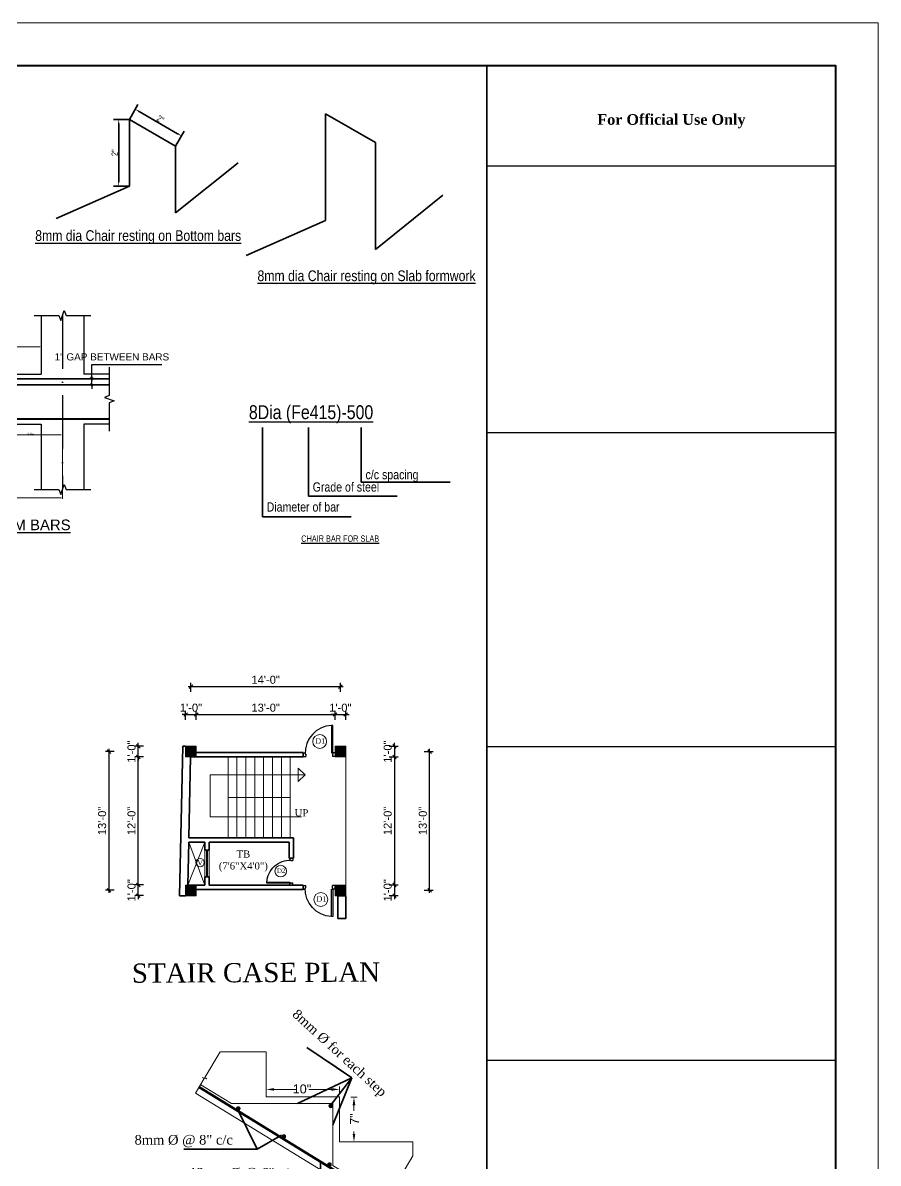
# Model space of a CAD drawing. Header units: inches. Extents: x 334224 to 340955, y 74691 to 79424.
# Drawn here: x 339994 to 340955, y 75653 to 76935 of the extents above; entities that cross this region are included whole.
import ezdxf
from ezdxf.enums import TextEntityAlignment as Align

# ---------------------------------------------------------------- set-up
doc = ezdxf.new("R2010")
doc.units = ezdxf.units.IN
doc.header["$MEASUREMENT"] = 0
doc.linetypes.add('ACAD_ISO10W100', pattern=[18, 12, -3, 0, -3])
doc.layers.get('Defpoints').update_dxf_attribs({"lineweight": 0})
for name, color, linetype, lineweight in [('0.00', 1, 'Continuous', 0), ('0.13', 2, 'Continuous', 13), ('0.18', 3, 'Continuous', 18), ('0.25', 31, 'Continuous', 18), ('0.50', 6, 'Continuous', 50), ('6ELEV', 2, 'Continuous', 25), ('base line', 201, 'Continuous', 40), ('Column', 50, 'Continuous', 0), ('ELVTN 2', 171, 'Continuous', 20), ('HA', 252, 'Continuous', 15), ('hat', 8, 'Continuous', 0), ('hatch 1', 157, 'Continuous', 5), ('staircase', 244, 'Continuous', 18), ('Wall', 20, 'Continuous', 35)]:
    doc.layers.add(name, color=color, linetype=linetype, lineweight=lineweight)
for name, color, linetype in [('ar', 84, 'Continuous'), ('basic', 44, 'Continuous'), ('centre', 230, 'ACAD_ISO10W100'), ('dimension', 241, 'Continuous'), ('hatch', 45, 'Continuous'), ('MS_bar', 7, 'Continuous'), ('text', 113, 'Continuous'), ('TITLE', 7, 'Continuous')]:
    doc.layers.add(name, color=color, linetype=linetype)
doc.styles.add('Arial', font='arial.ttf', dxfattribs={"height": 6.5})
doc.styles.add('BLUE', font='')
doc.styles.add('CENTURY', font='GOTHIC.TTF')
doc.styles.add('dim', font='ARIALN.TTF')
doc.styles.add('RIMAL', font='times.ttf', dxfattribs={"height": 8})
doc.styles.get("Standard").update_dxf_attribs({"font": 'arial.ttf', "height": 9})
doc.styles.get('BLUE').set_extended_font_data('BluePrint')
doc.dimstyles.new('1.5', dxfattribs={"dimscale": 0.1875, "dimtxt": 8, "dimasz": 8, "dimexe": 4, "dimexo": 4, "dimgap": 2, "dimtad": 1, "dimdec": 1, "dimzin": 3, "dimlunit": 4, "dimtxsty": 'CENTURY', "dimcen": 4, "dimclrd": 5, "dimclre": 5, "dimclrt": 7, "dimadec": 0, "dimazin": 0, "dimtfac": 1, "dimtdec": 1, "dimtix": 1, "dimtmove": 0, "dimatfit": 3, "dimfxl": 0, "dimfrac": 1, "dimlwd": 0, "dimlwe": 0, "dimarcsym": 0})
doc.dimstyles.new('FD', dxfattribs={"dimtxt": 7, "dimasz": 5, "dimexe": 6, "dimexo": 0, "dimgap": 1, "dimtad": 1, "dimdec": 4, "dimrnd": 1, "dimzin": 0, "dimdsep": 46, "dimlunit": 4, "dimtxsty": 'dim', "dimcen": 0.0625, "dimclrd": 256, "dimclre": 256, "dimclrt": 256, "dimadec": 0, "dimazin": 0, "dimtfac": 0.010417, "dimtdec": 4, "dimtmove": 1, "dimatfit": 3, "dimfxl": 0, "dimfrac": 2, "dimtolj": 1, "dimtzin": 0, "dimarcsym": 0})
doc.dimstyles.new('NKs1-8', dxfattribs={"dimtxt": 6, "dimasz": 4, "dimexe": 4, "dimexo": 3, "dimgap": 3, "dimtad": 1, "dimdec": 0, "dimzin": 3, "dimlunit": 4, "dimtxsty": 'Standard', "dimblk": 'OBLIQUE', "dimcen": 0, "dimdle": 3, "dimclrd": 256, "dimclre": 256, "dimclrt": 256, "dimadec": 0, "dimazin": 0, "dimtfac": 1, "dimtdec": 0, "dimtix": 1, "dimtmove": 2, "dimatfit": 2, "dimfxl": 0, "dimlwd": -1, "dimlwe": -1, "dimarcsym": 0})
doc.dimstyles.new('small', dxfattribs={"dimtxt": 8, "dimasz": 6, "dimexe": 3, "dimexo": 3, "dimgap": 1.5, "dimtad": 1, "dimdec": 4, "dimrnd": 1, "dimzin": 0, "dimdsep": 46, "dimlunit": 4, "dimtxsty": 'dim', "dimcen": 0.0625, "dimclrd": 256, "dimclre": 256, "dimclrt": 256, "dimadec": 0, "dimazin": 0, "dimtfac": 1, "dimtdec": 4, "dimtmove": 1, "dimatfit": 3, "dimfxl": 0, "dimfrac": 2, "dimtolj": 1, "dimtzin": 0, "dimarcsym": 0})

# ---------------------------------------------------------------- blocks, each defined once
blk = doc.blocks.new('*D235')
at = {"layer": 'Defpoints', "color": 0, "transparency": 16777216}
for p in [(-50780.6, -60899.1), (-50860.1, -60930.1), (-50780.6, -60930.1)]:
    blk.add_point(p, dxfattribs=at)
at = {"layer": 'dimension', "color": 5, "lineweight": 0, "transparency": 16777216}
for p, q in [((-50860.1, -60929.3), (-50860.1, -60898.4)), ((-50858.6, -60899.1), (-50782.1, -60899.1)), ((-50780.6, -60929.3), (-50780.6, -60898.4))]:
    blk.add_line(p, q, dxfattribs=at)
at = {"layer": 'dimension', "color": 5, "transparency": 16777216}
for points in [[(-50858.6, -60898.9), (-50858.6, -60899.4), (-50860.1, -60899.1)], [(-50782.1, -60898.9), (-50782.1, -60899.4), (-50780.6, -60899.1)]]:
    blk.add_solid(points, dxfattribs=at)
at = {"layer": 'dimension', "color": 7, "transparency": 16777216, "insert": (-50820.3, -60896.1), "char_height": 1.875, "attachment_point": 5, "style": 'CENTURY'}
blk.add_mtext('0.25{\\H0.9x;L or Ld\\Pwhichever is greater}', dxfattribs=at)
blk = doc.blocks.new('*D236')
at = {"layer": 'Defpoints', "color": 0, "transparency": 16777216}
for p in [(-50544.8, -60952.6), (-50884.1, -61059.5), (-50544.8, -61069.1)]:
    blk.add_point(p, dxfattribs=at)
at = {"layer": 'dimension', "color": 5, "lineweight": 0, "transparency": 16777216}
for p, q in [((-50544.8, -60953.4), (-50544.8, -61069.9)), ((-50884.1, -61060.3), (-50884.1, -61069.9)), ((-50882.6, -61069.1), (-50546.3, -61069.1))]:
    blk.add_line(p, q, dxfattribs=at)
at = {"layer": 'dimension', "color": 5, "transparency": 16777216}
for points in [[(-50882.6, -61068.9), (-50882.6, -61069.4), (-50884.1, -61069.1)], [(-50546.3, -61068.9), (-50546.3, -61069.4), (-50544.8, -61069.1)]]:
    blk.add_solid(points, dxfattribs=at)
at = {"layer": 'dimension', "color": 7, "transparency": 16777216, "insert": (-50714.5, -61068.1), "char_height": 1.5, "attachment_point": 5, "style": 'CENTURY'}
blk.add_mtext('{\\H0.9x;L}', dxfattribs=at)
blk = doc.blocks.new('*D237')
at = {"layer": 'Defpoints', "color": 0, "transparency": 16777216}
for p in [(-50648.4, -60899.1), (-50648.4, -60930.1), (-50568.8, -60930.1)]:
    blk.add_point(p, dxfattribs=at)
at = {"layer": 'dimension', "color": 5, "lineweight": 0, "transparency": 16777216}
for p, q in [((-50648.4, -60929.3), (-50648.4, -60898.4)), ((-50570.3, -60899.1), (-50646.9, -60899.1)), ((-50568.8, -60929.3), (-50568.8, -60898.4))]:
    blk.add_line(p, q, dxfattribs=at)
at = {"layer": 'dimension', "color": 5, "transparency": 16777216}
for points in [[(-50646.9, -60898.9), (-50646.9, -60899.4), (-50648.4, -60899.1)], [(-50570.3, -60898.9), (-50570.3, -60899.4), (-50568.8, -60899.1)]]:
    blk.add_solid(points, dxfattribs=at)
at = {"layer": 'dimension', "color": 7, "transparency": 16777216, "insert": (-50608.6, -60896.1), "char_height": 1.875, "attachment_point": 5, "style": 'CENTURY'}
blk.add_mtext('0.25{\\H0.9x;L or Ld\\Pwhichever is greater}', dxfattribs=at)
blk = doc.blocks.new('*D238')
at = {"layer": 'Defpoints', "color": 0, "transparency": 16777216}
for p in [(-50812.9, -60974.1), (-50812.9, -60998), (-50884.1, -61021.4)]:
    blk.add_point(p, dxfattribs=at)
at = {"layer": 'dimension', "color": 5, "lineweight": 0, "transparency": 16777216}
for p, q in [((-50812.9, -60974.8), (-50812.9, -60998.7)), ((-50884.1, -61020.6), (-50884.1, -60997.2)), ((-50882.6, -60998), (-50814.4, -60998))]:
    blk.add_line(p, q, dxfattribs=at)
at = {"layer": 'dimension', "color": 5, "transparency": 16777216}
for points in [[(-50882.6, -60997.7), (-50882.6, -60998.2), (-50884.1, -60998)], [(-50814.4, -60997.7), (-50814.4, -60998.2), (-50812.9, -60998)]]:
    blk.add_solid(points, dxfattribs=at)
at = {"layer": 'dimension', "color": 7, "transparency": 16777216, "insert": (-50848.5, -60996.6), "char_height": 1.875, "attachment_point": 5, "style": 'CENTURY'}
blk.add_mtext('0.1{\\H0.9x;L}', dxfattribs=at)
blk = doc.blocks.new('*D239')
at = {"layer": 'Defpoints', "color": 0, "transparency": 16777216}
for p in [(-50616.1, -60974.1), (-50616.1, -60998), (-50544.8, -61021.4)]:
    blk.add_point(p, dxfattribs=at)
at = {"layer": 'dimension', "color": 5, "lineweight": 0, "transparency": 16777216}
for p, q in [((-50616.1, -60974.8), (-50616.1, -60998.7)), ((-50546.3, -60998), (-50614.6, -60998)), ((-50544.8, -61020.6), (-50544.8, -60997.2))]:
    blk.add_line(p, q, dxfattribs=at)
at = {"layer": 'dimension', "color": 5, "transparency": 16777216}
for points in [[(-50614.6, -60997.7), (-50614.6, -60998.2), (-50616.1, -60998)], [(-50546.3, -60997.7), (-50546.3, -60998.2), (-50544.8, -60998)]]:
    blk.add_solid(points, dxfattribs=at)
at = {"layer": 'dimension', "color": 7, "transparency": 16777216, "insert": (-50580.5, -60996.6), "char_height": 1.875, "attachment_point": 5, "style": 'CENTURY'}
blk.add_mtext('0. 15{\\H0.9x;L}', dxfattribs=at)
blk = doc.blocks.new('A$C336932E2')
for p, q in [((82.3, 111.4), (134.3, 81.4)), ((82.3, 111.4), (82.3, 36.4)), ((82.3, 111.4), (83.4, 110.8)), ((82.3, 111.4), (83.4, 110.8)), ((82.3, 111.4), (134.3, 81.4)), ((134.3, 81.4), (134.3, 6.4)), ((134.3, 6.4), (204.5, 62.6)), ((82.3, 36.4), (0, 0))]:
    blk.add_line(p, q)
blk = doc.blocks.new('A$C13E245C1')
for p, q in [((137.2, 245.7), (223.8, 195.7)), ((137.2, 60.7), (137.2, 245.7)), ((223.8, 10.7), (223.8, 195.7)), ((223.8, 10.7), (340.9, 104.4)), ((137.2, 60.7), (0, 0))]:
    blk.add_line(p, q)
blk = doc.blocks.new('A$C7C08445E')
blk.add_line((89, 39.4), (89, 159.4))
at = {"xscale": 0.64864864865028, "yscale": 0.64864864865028, "zscale": 0.64864864865028}
blk.add_blockref('A$C13E245C1', (0, 0), dxfattribs=at)
blk = doc.blocks.new('*D229')
at = {"layer": 'Defpoints', "color": 0, "transparency": 16777216}
for p in [(-49523.9, -44261.1), (-49511.9, -44261.1), (-49511.9, -44336.1)]:
    blk.add_point(p, dxfattribs=at)
at = {"layer": 'dimension', "lineweight": -2, "transparency": 16777216}
for p, q in [((-49511.9, -44261.1), (-49529.9, -44261.1)), ((-49523.9, -44331.1), (-49523.9, -44266.1)), ((-49511.9, -44336.1), (-49529.9, -44336.1))]:
    blk.add_line(p, q, dxfattribs=at)
at = {"layer": 'dimension', "transparency": 16777216}
for points in [[(-49524.7, -44266.1), (-49523.1, -44266.1), (-49523.9, -44261.1)], [(-49524.7, -44331.1), (-49523.1, -44331.1), (-49523.9, -44336.1)]]:
    blk.add_solid(points, dxfattribs=at)
at = {"layer": 'dimension', "transparency": 16777216, "insert": (-49528.4, -44298.6), "char_height": 7, "attachment_point": 5, "rotation": 90, "style": 'dim'}
blk.add_mtext('\\A1;2"', dxfattribs=at)
blk = doc.blocks.new('*D230')
at = {"layer": 'Defpoints', "color": 0, "transparency": 16777216}
for p in [(-49511.9, -44261.1), (-49453.3, -44279.7), (-49459.9, -44291.1)]:
    blk.add_point(p, dxfattribs=at)
at = {"layer": 'dimension', "lineweight": -2, "transparency": 16777216}
for p, q in [((-49511.9, -44261.1), (-49502.3, -44244.5)), ((-49501, -44252.2), (-49457.7, -44277.2)), ((-49459.9, -44291.1), (-49450.3, -44274.5))]:
    blk.add_line(p, q, dxfattribs=at)
at = {"layer": 'dimension', "transparency": 16777216}
for points in [[(-49500.5, -44251.5), (-49501.4, -44253), (-49505.3, -44249.7)], [(-49457.2, -44276.5), (-49458.1, -44278), (-49453.3, -44279.7)]]:
    blk.add_solid(points, dxfattribs=at)
at = {"layer": 'dimension', "transparency": 16777216, "insert": (-49477, -44260.8), "char_height": 7, "attachment_point": 5, "rotation": 330, "style": 'dim'}
blk.add_mtext('\\A1;2"', dxfattribs=at)
blk = doc.blocks.new('1')
at = {"layer": 'hatch'}
h = blk.add_hatch(color=256, dxfattribs=at)
h.dxf.hatch_style = 1
h.paths.add_polyline_path([(333006.5, 59980), (332994.5, 59980), (332994.5, 59968), (333006.5, 59968)])
at = {"layer": 'Column'}
blk.add_lwpolyline([(332994.5, 59968), (333006.5, 59968), (333006.5, 59980), (332994.5, 59980), (332994.5, 59968)], dxfattribs=at)
blk = doc.blocks.new('D3RE')
at = {"color": 1}
for p, q in [((6.5, 36), (2.5, 36)), ((6.5, 0), (2.5, 0))]:
    blk.add_line(p, q, dxfattribs=at)
at = {"color": 3}
for p, q in [((2.5, 36), (2.5, 33)), ((5, 33), (2.5, 33)), ((5, 33.5), (5, 33)), ((6.5, 33.5), (5, 33.5)), ((6.5, 36), (6.5, 33.5)), ((5, 3), (2.5, 3)), ((2.5, 0), (2.5, 3)), ((5, 2.5), (5, 3)), ((6.5, 2.5), (5, 2.5)), ((6.5, 0), (6.5, 2.5))]:
    blk.add_line(p, q, dxfattribs=at)
blk.add_lwpolyline([(6.5, 2.5), (37.5, 2.5), (37.5, 4), (6.5, 4)], close=True, dxfattribs=at)
blk.add_arc((6.5, 2.5), 31, 2.7702, 92.7702, dxfattribs=at)
blk = doc.blocks.new('JJ')
at = {"color": 1}
for p, q in [((241020, 67521.4), (241021.3, 67521.4)), ((241020, 67485.4), (241021.3, 67485.4))]:
    blk.add_line(p, q, dxfattribs=at)
at = {"color": 3}
for p, q in [((241020, 67521.4), (241020, 67519.7)), ((241020, 67519.7), (241020, 67487.1)), ((241020.4, 67519.7), (241020, 67519.7)), ((241020.4, 67486.8), (241020.4, 67519.9)), ((241020.4, 67519.9), (241020.4, 67519.7)), ((241021.3, 67519.9), (241020.4, 67519.9)), ((241021.3, 67521.4), (241021.3, 67519.9)), ((241021.3, 67519.9), (241021.3, 67486.8)), ((241020.4, 67487.1), (241020, 67487.1)), ((241020, 67485.4), (241020, 67487.1)), ((241020.4, 67486.8), (241020.4, 67487.1)), ((241021.3, 67486.8), (241020.4, 67486.8)), ((241021.3, 67485.4), (241021.3, 67486.8))]:
    blk.add_line(p, q, dxfattribs=at)
blk = doc.blocks.new('_OBLIQUE')
at = {"color": 0, "linetype": 'ByBlock'}
blk.add_line((-0.5, -0.5), (0.5, 0.5), dxfattribs=at)
blk = doc.blocks.new('*D516')
at = {"layer": 'Defpoints', "color": 0, "transparency": 16777216}
for p in [(340123.4, 75966.1), (340176.6, 75966.1), (340188.6, 75954.1)]:
    blk.add_point(p, dxfattribs=at)
at = {"layer": 'dimension', "transparency": 16777216}
for p, q in [((340123.4, 75966.1), (340123.4, 75970.1)), ((340129.4, 75966.1), (340119.4, 75966.1)), ((340123.4, 75954.1), (340123.4, 75966.1)), ((340129.4, 75954.1), (340119.4, 75954.1)), ((340123.4, 75954.1), (340123.4, 75950.1))]:
    blk.add_line(p, q, dxfattribs=at)
at = {"layer": 'dimension', "transparency": 16777216, "xscale": 4, "yscale": 4, "zscale": 4}
for p, rotation in [((340123.4, 75966.1), 270), ((340123.4, 75954.1), 90)]:
    blk.add_blockref('_OBLIQUE', p, dxfattribs=dict(at, rotation=rotation))
at = {"layer": 'dimension', "transparency": 16777216, "insert": (340115.8, 75960.1), "char_height": 9, "attachment_point": 5, "rotation": 90}
blk.add_mtext('1\'-0"', dxfattribs=at)
blk = doc.blocks.new('*D517')
at = {"layer": 'Defpoints', "color": 0, "transparency": 16777216}
for p in [(340123.4, 76110.1), (340188.6, 76110.1), (340176.6, 75966.1)]:
    blk.add_point(p, dxfattribs=at)
at = {"layer": 'dimension', "transparency": 16777216}
for p, q in [((340123.4, 75963.1), (340123.4, 76113.1)), ((340129.4, 76110.1), (340119.4, 76110.1)), ((340129.4, 75966.1), (340119.4, 75966.1))]:
    blk.add_line(p, q, dxfattribs=at)
at = {"layer": 'dimension', "transparency": 16777216, "xscale": 4, "yscale": 4, "zscale": 4}
for p, rotation in [((340123.4, 76110.1), 90), ((340123.4, 75966.1), 270)]:
    blk.add_blockref('_OBLIQUE', p, dxfattribs=dict(at, rotation=rotation))
at = {"layer": 'dimension', "transparency": 16777216, "insert": (340115.8, 76038.1), "char_height": 9, "attachment_point": 5, "rotation": 90}
blk.add_mtext('12\'-0"', dxfattribs=at)
blk = doc.blocks.new('*D518')
at = {"layer": 'Defpoints', "color": 0, "transparency": 16777216}
for p in [(340123.4, 76122.1), (340176.6, 76122.1), (340188.6, 76110.1)]:
    blk.add_point(p, dxfattribs=at)
at = {"layer": 'dimension', "transparency": 16777216}
for p, q in [((340123.4, 76122.1), (340123.4, 76126.1)), ((340129.4, 76122.1), (340119.4, 76122.1)), ((340123.4, 76110.1), (340123.4, 76122.1)), ((340129.4, 76110.1), (340119.4, 76110.1)), ((340123.4, 76110.1), (340123.4, 76106.1))]:
    blk.add_line(p, q, dxfattribs=at)
at = {"layer": 'dimension', "transparency": 16777216, "xscale": 4, "yscale": 4, "zscale": 4}
for p, rotation in [((340123.4, 76122.1), 270), ((340123.4, 76110.1), 90)]:
    blk.add_blockref('_OBLIQUE', p, dxfattribs=dict(at, rotation=rotation))
at = {"layer": 'dimension', "transparency": 16777216, "insert": (340115.8, 76116.1), "char_height": 9, "attachment_point": 5, "rotation": 90}
blk.add_mtext('1\'-0"', dxfattribs=at)
blk = doc.blocks.new('*D519')
at = {"layer": 'Defpoints', "color": 0, "transparency": 16777216}
for p in [(340188.6, 76116.1), (340090.4, 75960.1), (340188.6, 75960.1)]:
    blk.add_point(p, dxfattribs=at)
at = {"layer": 'dimension', "transparency": 16777216}
for p, q in [((340096.4, 76116.1), (340086.4, 76116.1)), ((340090.4, 76119.1), (340090.4, 75957.1)), ((340096.4, 75960.1), (340086.4, 75960.1))]:
    blk.add_line(p, q, dxfattribs=at)
at = {"layer": 'dimension', "transparency": 16777216, "xscale": 4, "yscale": 4, "zscale": 4}
for p, rotation in [((340090.4, 76116.1), 90), ((340090.4, 75960.1), 270)]:
    blk.add_blockref('_OBLIQUE', p, dxfattribs=dict(at, rotation=rotation))
at = {"layer": 'dimension', "transparency": 16777216, "insert": (340082.8, 76038.1), "char_height": 9, "attachment_point": 5, "rotation": 90}
blk.add_mtext('13\'-0"', dxfattribs=at)
blk = doc.blocks.new('*D520')
at = {"layer": 'Defpoints', "color": 0, "transparency": 16777216}
for p in [(340344.6, 76122.1), (340356.6, 76110.1), (340411.4, 76110.1)]:
    blk.add_point(p, dxfattribs=at)
at = {"layer": 'dimension', "transparency": 16777216}
for p, q in [((340411.4, 76122.1), (340411.4, 76126.1)), ((340405.4, 76122.1), (340415.4, 76122.1)), ((340411.4, 76122.1), (340411.4, 76110.1)), ((340405.4, 76110.1), (340415.4, 76110.1)), ((340411.4, 76110.1), (340411.4, 76106.1))]:
    blk.add_line(p, q, dxfattribs=at)
at = {"layer": 'dimension', "transparency": 16777216, "xscale": 4, "yscale": 4, "zscale": 4}
for p, rotation in [((340411.4, 76122.1), 270), ((340411.4, 76110.1), 90)]:
    blk.add_blockref('_OBLIQUE', p, dxfattribs=dict(at, rotation=rotation))
at = {"layer": 'dimension', "transparency": 16777216, "insert": (340403.8, 76116.1), "char_height": 9, "attachment_point": 5, "rotation": 90}
blk.add_mtext('1\'-0"', dxfattribs=at)
blk = doc.blocks.new('*D521')
at = {"layer": 'Defpoints', "color": 0, "transparency": 16777216}
for p in [(340356.6, 76110.1), (340356.6, 75966.1), (340411.4, 75966.1)]:
    blk.add_point(p, dxfattribs=at)
at = {"layer": 'dimension', "transparency": 16777216}
for p, q in [((340411.4, 76113.1), (340411.4, 75963.1)), ((340405.4, 76110.1), (340415.4, 76110.1)), ((340405.4, 75966.1), (340415.4, 75966.1))]:
    blk.add_line(p, q, dxfattribs=at)
at = {"layer": 'dimension', "transparency": 16777216, "xscale": 4, "yscale": 4, "zscale": 4}
for p, rotation in [((340411.4, 76110.1), 90), ((340411.4, 75966.1), 270)]:
    blk.add_blockref('_OBLIQUE', p, dxfattribs=dict(at, rotation=rotation))
at = {"layer": 'dimension', "transparency": 16777216, "insert": (340403.8, 76038.1), "char_height": 9, "attachment_point": 5, "rotation": 90}
blk.add_mtext('12\'-0"', dxfattribs=at)
blk = doc.blocks.new('*D522')
at = {"layer": 'Defpoints', "color": 0, "transparency": 16777216}
for p in [(340356.6, 75966.1), (340356.6, 75954.1), (340411.4, 75954.1)]:
    blk.add_point(p, dxfattribs=at)
at = {"layer": 'dimension', "transparency": 16777216}
for p, q in [((340411.4, 75966.1), (340411.4, 75970.1)), ((340405.4, 75966.1), (340415.4, 75966.1)), ((340411.4, 75966.1), (340411.4, 75954.1)), ((340405.4, 75954.1), (340415.4, 75954.1)), ((340411.4, 75954.1), (340411.4, 75950.1))]:
    blk.add_line(p, q, dxfattribs=at)
at = {"layer": 'dimension', "transparency": 16777216, "xscale": 4, "yscale": 4, "zscale": 4}
for p, rotation in [((340411.4, 75966.1), 270), ((340411.4, 75954.1), 90)]:
    blk.add_blockref('_OBLIQUE', p, dxfattribs=dict(at, rotation=rotation))
at = {"layer": 'dimension', "transparency": 16777216, "insert": (340403.8, 75960.1), "char_height": 9, "attachment_point": 5, "rotation": 90}
blk.add_mtext('1\'-0"', dxfattribs=at)
blk = doc.blocks.new('*D523')
at = {"layer": 'Defpoints', "color": 0, "transparency": 16777216}
for p in [(340356.6, 76116.1), (340450.9, 76116.1), (340356.6, 75960.1)]:
    blk.add_point(p, dxfattribs=at)
at = {"layer": 'dimension', "transparency": 16777216}
for p, q in [((340444.9, 76116.1), (340454.9, 76116.1)), ((340450.9, 75957.1), (340450.9, 76119.1)), ((340444.9, 75960.1), (340454.9, 75960.1))]:
    blk.add_line(p, q, dxfattribs=at)
at = {"layer": 'dimension', "transparency": 16777216, "xscale": 4, "yscale": 4, "zscale": 4}
for p, rotation in [((340450.9, 76116.1), 90), ((340450.9, 75960.1), 270)]:
    blk.add_blockref('_OBLIQUE', p, dxfattribs=dict(at, rotation=rotation))
at = {"layer": 'dimension', "transparency": 16777216, "insert": (340443.3, 76038.1), "char_height": 9, "attachment_point": 5, "rotation": 90}
blk.add_mtext('13\'-0"', dxfattribs=at)
blk = doc.blocks.new('*D512')
at = {"layer": 'Defpoints', "color": 0, "transparency": 16777216}
for p in [(340188.6, 76157.8), (340176.6, 76122.1), (340188.6, 76122.1)]:
    blk.add_point(p, dxfattribs=at)
at = {"layer": 'dimension', "transparency": 16777216}
for p, q in [((340176.6, 76151.8), (340176.6, 76161.8)), ((340188.6, 76151.8), (340188.6, 76161.8)), ((340176.6, 76157.8), (340172.6, 76157.8)), ((340176.6, 76157.8), (340188.6, 76157.8)), ((340188.6, 76157.8), (340192.6, 76157.8))]:
    blk.add_line(p, q, dxfattribs=at)
at = {"layer": 'dimension', "transparency": 16777216, "xscale": 4, "yscale": 4, "zscale": 4}
blk.add_blockref('_OBLIQUE', (340176.6, 76157.8), dxfattribs=at)
at = {"layer": 'dimension', "transparency": 16777216, "xscale": 4, "yscale": 4, "zscale": 4, "rotation": 180}
blk.add_blockref('_OBLIQUE', (340188.6, 76157.8), dxfattribs=at)
at = {"layer": 'dimension', "transparency": 16777216, "insert": (340182.6, 76165.4), "char_height": 9, "attachment_point": 5}
blk.add_mtext('1\'-0"', dxfattribs=at)
blk = doc.blocks.new('*D513')
at = {"layer": 'Defpoints', "color": 0, "transparency": 16777216}
for p in [(340344.6, 76157.8), (340188.6, 76122.1), (340344.6, 76122.1)]:
    blk.add_point(p, dxfattribs=at)
at = {"layer": 'dimension', "transparency": 16777216}
for p, q in [((340188.6, 76151.8), (340188.6, 76161.8)), ((340344.6, 76151.8), (340344.6, 76161.8)), ((340185.6, 76157.8), (340347.6, 76157.8))]:
    blk.add_line(p, q, dxfattribs=at)
at = {"layer": 'dimension', "transparency": 16777216, "xscale": 4, "yscale": 4, "zscale": 4, "rotation": 180}
blk.add_blockref('_OBLIQUE', (340188.6, 76157.8), dxfattribs=at)
at = {"layer": 'dimension', "transparency": 16777216, "xscale": 4, "yscale": 4, "zscale": 4}
blk.add_blockref('_OBLIQUE', (340344.6, 76157.8), dxfattribs=at)
at = {"layer": 'dimension', "transparency": 16777216, "insert": (340266.6, 76165.4), "char_height": 9, "attachment_point": 5}
blk.add_mtext('13\'-0"', dxfattribs=at)
blk = doc.blocks.new('*D514')
at = {"layer": 'Defpoints', "color": 0, "transparency": 16777216}
for p in [(340356.6, 76157.8), (340344.6, 76122.1), (340356.6, 76122.1)]:
    blk.add_point(p, dxfattribs=at)
at = {"layer": 'dimension', "transparency": 16777216}
for p, q in [((340344.6, 76151.8), (340344.6, 76161.8)), ((340356.6, 76151.8), (340356.6, 76161.8)), ((340344.6, 76157.8), (340340.6, 76157.8)), ((340344.6, 76157.8), (340356.6, 76157.8)), ((340356.6, 76157.8), (340360.6, 76157.8))]:
    blk.add_line(p, q, dxfattribs=at)
at = {"layer": 'dimension', "transparency": 16777216, "xscale": 4, "yscale": 4, "zscale": 4}
blk.add_blockref('_OBLIQUE', (340344.6, 76157.8), dxfattribs=at)
at = {"layer": 'dimension', "transparency": 16777216, "xscale": 4, "yscale": 4, "zscale": 4, "rotation": 180}
blk.add_blockref('_OBLIQUE', (340356.6, 76157.8), dxfattribs=at)
at = {"layer": 'dimension', "transparency": 16777216, "insert": (340350.6, 76165.4), "char_height": 9, "attachment_point": 5}
blk.add_mtext('1\'-0"', dxfattribs=at)
blk = doc.blocks.new('*D515')
at = {"layer": 'Defpoints', "color": 0, "transparency": 16777216}
for p in [(340350.6, 76189.2), (340182.6, 76116.1), (340350.6, 76116.1)]:
    blk.add_point(p, dxfattribs=at)
at = {"layer": 'dimension', "transparency": 16777216}
for p, q in [((340179.6, 76189.2), (340353.6, 76189.2)), ((340182.6, 76183.2), (340182.6, 76193.2)), ((340350.6, 76183.2), (340350.6, 76193.2))]:
    blk.add_line(p, q, dxfattribs=at)
at = {"layer": 'dimension', "transparency": 16777216, "xscale": 4, "yscale": 4, "zscale": 4, "rotation": 180}
blk.add_blockref('_OBLIQUE', (340182.6, 76189.2), dxfattribs=at)
at = {"layer": 'dimension', "transparency": 16777216, "xscale": 4, "yscale": 4, "zscale": 4}
blk.add_blockref('_OBLIQUE', (340350.6, 76189.2), dxfattribs=at)
at = {"layer": 'dimension', "transparency": 16777216, "insert": (340266.6, 76196.8), "char_height": 9, "attachment_point": 5}
blk.add_mtext('14\'-0"', dxfattribs=at)
blk = doc.blocks.new('A$C16BA4A96')
at = {"layer": 'ar', "linetype": 'Continuous'}
for points in [[(20.1, 246.63), (48.1, 246.63), (50.1, 241.13), (54.1, 252.12), (56.1, 246.63), (84.1, 246.63)], [(359.62, 246.63), (387.62, 246.63), (389.62, 241.13), (393.62, 252.12), (395.62, 246.63), (423.62, 246.63)], [(444.23, 188.54), (444.23, 156.54), (438.74, 154.54), (449.73, 150.54), (444.23, 148.54), (444.23, 116.54)], [(20.68, 51.05), (48.68, 51.05), (50.68, 45.56), (54.68, 56.55), (56.68, 51.05), (84.68, 51.05)], [(359.62, 51.05), (387.62, 51.05), (389.62, 45.56), (393.62, 56.55), (395.62, 51.05), (423.62, 51.05)]]:
    blk.add_lwpolyline(points, dxfattribs=at)
at = {"layer": 'basic'}
for p, q in [((28.37, 246.63), (28.37, 51.05)), ((76.37, 246.63), (76.37, 180.54)), ((367.62, 246.63), (367.62, 180.54)), ((415.62, 246.63), (415.62, 180.54)), ((76.37, 180.54), (367.62, 180.54)), ((444.23, 180.54), (415.62, 180.54)), ((76.37, 124.54), (76.37, 51.05)), ((76.37, 124.54), (367.62, 124.54)), ((367.62, 124.54), (367.62, 51.05)), ((415.62, 124.54), (415.62, 51.05)), ((444.23, 124.54), (415.62, 124.54))]:
    blk.add_line(p, q, dxfattribs=at)
at = {"layer": 'centre', "ltscale": 5}
for p, q in [((52.37, 246.63), (52.37, 51.05)), ((391.62, 246.63), (391.62, 51.05))]:
    blk.add_line(p, q, dxfattribs=at)
at = {"layer": 'dimension', "color": 5}
for p, q in [((164.67, 175.73), (164.67, 180.53)), ((424.4, 172.44), (424.4, 191.6)), ((424.4, 191.6), (503.07, 191.6)), ((426.5, 175.73), (422.3, 175.73)), ((422.3, 169.14), (426.5, 169.14)), ((425.6, 174.53), (423.2, 176.93)), ((423.2, 170.34), (425.6, 167.94)), ((424.4, 177.83), (424.4, 173.63)), ((424.4, 169.14), (424.4, 175.73)), ((424.4, 167.04), (424.4, 171.24)), ((424.4, 169.14), (424.4, 164.34)), ((147.6, 136.89), (147.6, 141.69)), ((145.5, 136.89), (149.7, 136.89)), ((149.7, 130.3), (145.5, 130.3)), ((146.4, 135.69), (148.8, 138.09)), ((148.8, 131.5), (146.4, 129.1)), ((147.6, 138.99), (147.6, 134.79)), ((147.6, 136.89), (147.6, 130.3)), ((147.6, 133.6), (147.6, 114.43)), ((147.6, 128.2), (147.6, 132.4)), ((147.6, 114.43), (282.62, 114.43))]:
    blk.add_line(p, q, dxfattribs=at)
blk.add_solid([(70.37, 123.26), (70.37, 121.26), (76.37, 122.26)], dxfattribs=at)
at = {"layer": 'MS_bar', "const_width": 2}
for points in [[(36.37, 246.63), (36.37, 129.31)], [(40.88, 63.46), (40.88, 175.73)], [(161.57, 162.95), (155.91, 168.61), (47.04, 168.61), (47.04, 63.4)], [(444.23, 175.33), (246.79, 175.33), (241.35, 169.88), (190.8, 169.88)], [(282.43, 163.08), (288.08, 168.74), (444.23, 168.74)], [(36.37, 130.3), (36.37, 130.3), (36.37, 130.3), (444.23, 130.3)], [(123.6, 136.51), (320.39, 136.51)]]:
    blk.add_lwpolyline(points, dxfattribs=at)
at = {"layer": 'MS_bar'}
blk.add_lwpolyline([(235.07, 174.96, 2, 2, 0), (39.87, 174.96, 2, 2, 0), (39.87, 174.96, 2, 2, 0), (39.87, 174.96, 0, 0, 0)], format="xyseb", dxfattribs=at)
at = {"layer": 'text', "lineweight": 9}
for p, q in [((23.3, 246.63), (6.36, 246.63)), ((19.17, 122.26), (19.17, 246.63)), ((65.24, 158.84), (65.24, 63.18)), ((76.77, 158.84), (65.24, 158.84)), ((76.77, 149.79), (76.77, 161.4)), ((19.17, 122.26), (73.08, 122.26)), ((71.34, 63.46), (54.58, 63.46))]:
    blk.add_line(p, q, dxfattribs=at)
at = {"layer": 'text'}
for points in [[(18.5, 236.9), (19.84, 236.9), (19.17, 246.63)], [(72.43, 158.18), (72.43, 159.51), (76.43, 158.84)], [(60.1, 67.18), (61.44, 67.18), (60.77, 63.18)]]:
    blk.add_solid(points, dxfattribs=at)
at = {"layer": 'dimension', "char_height": 12, "attachment_point": 5, "rotation": 90, "style": 'Arial'}
for insert in [(9.65, 177.42), (58.33, 107.48)]:
    blk.add_mtext('Ld', dxfattribs=dict(at, insert=insert))
at = {"layer": 'text', "char_height": 8, "attachment_point": 5, "style": 'Arial'}
for insert in [(447.1, 200.07), (213.58, 104.98)]:
    blk.add_mtext('1" GAP BETWEEN BARS', dxfattribs=dict(at, insert=insert))
at = {"layer": 'TITLE', "insert": (249.37, 11.15), "char_height": 12, "attachment_point": 5, "style": 'Arial'}
blk.add_mtext('{\\LTYPICAL LOCATION FOR BEAM BARS}', dxfattribs=at)
at = {"layer": 'dimension'}
for base, p1, p2, text, picture, middle in [((155.91, 211.45), (76.37, 180.54), (155.91, 180.54), '0.25{\\H0.9x;L or Ld\\Pwhichever is greater}', '*D235', (116.14, 214.54)), ((123.6, 112.61), (52.37, 89.23), (123.6, 136.51), '0.1{\\H0.9x;L}', '*D238', (87.99, 113.97))]:
    dim = blk.add_linear_dim(base=base, p1=p1, p2=p2, text=text, dimstyle='1.5', override={"dimtxt": 10}, dxfattribs=at)
    dim.commit()
    dim.dimension.update_dxf_attribs({"geometry": picture, "text_midpoint": middle, "insert": (50936.46, 61110.6)})
for base, p1, p2, text, picture, middle in [((288.08, 211.45), (367.62, 180.54), (288.08, 180.54), '0.25{\\H0.9x;L or Ld\\Pwhichever is greater}', '*D237', (327.85, 214.54)), ((320.39, 112.61), (391.62, 89.23), (320.39, 136.51), '0. 15{\\H0.9x;L}', '*D239', (356.01, 113.97))]:
    dim = blk.add_linear_dim(base=base, p1=p1, p2=p2, angle=180, text=text, dimstyle='1.5', override={"dimtxt": 10}, dxfattribs=at)
    dim.commit()
    dim.dimension.update_dxf_attribs({"geometry": picture, "text_midpoint": middle, "insert": (50936.46, 61110.6)})
dim = blk.add_linear_dim(base=(391.62, 41.49), p1=(52.37, 51.05), p2=(391.62, 157.99), text='{\\H0.9x;L}', dimstyle='1.5', dxfattribs=at)
dim.commit()
dim.dimension.update_dxf_attribs({"geometry": '*D236', "text_midpoint": (222, 42.54), "insert": (50936.46, 61110.6)})
blk = doc.blocks.new('A$C704B21E7')
for name, p in [('A$C7C08445E', (241.91368, 34.4401)), ('A$C336932E2', (28.18072, 76.15925))]:
    blk.add_blockref(name, p)
at = {"layer": 'text', "style": 'dim'}
for s, p in [('%%U8mm dia Chair resting on Bottom bars', (120.38945, 56.92482)), ('%%U8mm dia Chair resting on Slab formwork', (377.10839, 11.70998))]:
    blk.add_text(s, height=12, dxfattribs=at).set_placement(p, align=Align.MIDDLE_CENTER)
at = {"layer": 'dimension'}
for p1, p2, distance, picture, middle in [((110.49184, 187.55826), (162.45337, 157.55826), 13.15576, '*D230', (145.30765, 187.86101)), ((110.49184, 112.55826), (110.49184, 187.55826), 12.04752, '*D229', (93.93, 150.05826))]:
    dim = blk.add_aligned_dim(p1=p1, p2=p2, distance=distance, text='2"', dimstyle='FD', dxfattribs=at)
    dim.commit()
    dim.dimension.update_dxf_attribs({"geometry": picture, "text_midpoint": middle, "insert": (49622.3576, 44448.68304)})
blk = doc.blocks.new('A$C041501D6')
at = {"layer": 'text', "style": 'dim'}
blk.add_text('%%U8Dia (Fe415)-500', height=24, dxfattribs=at).set_placement((112, 230.4), align=Align.MIDDLE_CENTER)
for s, height, p in [('c/c spacing', 16, (206.4, 114.2)), ('Grade of steel', 16, (114.8, 92.8)), ('Diameter of bar', 16, (35.1, 58.2)), ('%%UCHAIR BAR FOR SLAB', 11.05, (95, 5.8))]:
    blk.add_text(s, height=height, dxfattribs=at).set_placement(p)
at = {"layer": 'text'}
for points in [[(27.7, 203.8), (27.7, 49), (181.6, 49)], [(107.4, 203.8), (107.4, 85), (261.3, 85)], [(199, 203.8), (199, 109), (352.9, 109)]]:
    blk.add_leader(points, dimstyle='FD', dxfattribs=at)
blk = doc.blocks.new('A$C38BA5090')
at = {"layer": '0.00'}
for points in [[(67.8, 182.4), (77.4, 198.7), (75.2, 200.1), (80.5, 198.4), (78.1, 199.8), (95.3, 228.8)], [(277.6, 53.8), (294, 81.5), (291.8, 82.8), (297.1, 81.1), (294.7, 82.5), (312, 111.8)]]:
    blk.add_lwpolyline(points, dxfattribs=at)
at = {"layer": '0.13'}
for points, const_width in [([(114.4, 165, 1), (117, 165, 1)], 2.57), ([(114.4, 165.6, 1), (116.1, 165.6, 1)], 1.72), ([(218.4, 168, 1), (221, 168, 1)], 2.57), ([(218.4, 168.7, 1), (220.1, 168.7, 1)], 1.72), ([(219.2, 168.7, 1), (221, 168.7, 1)], 1.72), ([(114.4, 164.2, 1), (116.1, 164.2, 1)], 1.72), ([(165.7, 133.6, 1), (168.3, 133.6, 1)], 2.57), ([(165.6, 132.9, 1), (167.3, 132.9, 1)], 1.72), ([(165.7, 134.2, 1), (167.4, 134.2, 1)], 1.72), ([(217, 102, 1), (219.6, 102, 1)], 2.57), ([(216.6, 101.4, 1), (218.4, 101.4, 1)], 1.72), ([(217, 102.6, 1), (218.7, 102.6, 1)], 1.72)]:
    blk.add_lwpolyline(points, format="xyb", close=True, dxfattribs=dict(at, const_width=const_width))
at = {"layer": '0.18', "color": 1, "lineweight": 13}
for p, q in [((147, 183.1), (147, 189.9)), ((229.5, 183.1), (229.5, 189.9)), ((242.4, 177.8), (249.2, 177.8)), ((242.4, 127.5), (249.2, 127.5))]:
    blk.add_line(p, q, dxfattribs=at)
at = {"layer": '0.18', "color": 2, "lineweight": 0}
for p, q in [((151.5, 186.5), (181.4, 186.5)), ((225, 186.5), (195.1, 186.5)), ((245.8, 173.3), (245.8, 162.3)), ((245.8, 132), (245.8, 139.1))]:
    blk.add_line(p, q, dxfattribs=at)
at = {"layer": '0.18'}
for points in [[(312, 111.8), (312, 127.5), (229.5, 127.5), (229.5, 178.2), (147, 178.2), (147, 228.8), (95.6, 228.8)], [(277.6, 53.8), (67.8, 182.4)]]:
    blk.add_lwpolyline(points, dxfattribs=at)
at = {"layer": '0.18', "color": 2}
for points in [[(156, 188), (156, 185), (147, 186.5)], [(220.5, 188), (220.5, 185), (229.5, 186.5)], [(247.3, 168.8), (244.3, 168.8), (245.8, 177.8)], [(247.3, 136.5), (244.3, 136.5), (245.8, 127.5)]]:
    blk.add_solid(points, dxfattribs=at)
at = {"layer": '0.25'}
blk.add_lwpolyline([(258.4, 78.5), (222, 100.8), (222, 170.7), (108, 170.7), (73.8, 191.6)], dxfattribs=at)
at = {"layer": '0.50'}
blk.add_lwpolyline([(71.6, 188.9), (281.5, 60.3)], dxfattribs=at)
at = {"layer": '0.18', "color": 3, "insert": (187.3, 187), "char_height": 10.12, "attachment_point": 5}
blk.add_mtext('\\A1;10"', dxfattribs=at)
at = {"layer": '0.18', "color": 3, "insert": (246.3, 153.2), "char_height": 10.12, "attachment_point": 5, "rotation": 90}
blk.add_mtext('\\A1;7"', dxfattribs=at)
at = {"layer": '6ELEV', "insert": (283.9, 185.5), "char_height": 10.8, "attachment_point": 3, "rotation": 317.6048, "style": 'RIMAL'}
blk.add_mtext('8mm Ø for each step', dxfattribs=at)
at = {"layer": '6ELEV', "char_height": 10.8, "attachment_point": 3, "style": 'RIMAL'}
for s, insert in [('8mm Ø @ 8" c/c ', (109.6, 135.3)), ('12mm %%C @ 6" c/c ', (179.5, 98.2)), ('\\pi158.3;{\\LSTAIRCASE \\PDETAIL AT- B}', (213.1, 33.2))]:
    blk.add_mtext(s, dxfattribs=dict(at, insert=insert))
at = {"layer": 'HA', "lineweight": -3}
for points in [[(220.3, 169.5), (243.4, 199.7), (192.7, 233.5)], [(182.3, 170.7), (243.4, 199.7), (216.3, 217.8)], [(222, 146.7), (243.4, 199.7)], [(115.3, 163.4), (137.1, 119.5), (54.7, 119.5)], [(164.4, 135), (137.1, 119.5)], [(208.1, 105), (208.1, 81.8), (124, 81.8)]]:
    blk.add_leader(points, dimstyle='small', dxfattribs=at)
blk = doc.blocks.new('Complete project')
at = {"layer": 'base line'}
blk.add_lwpolyline([(337924.5002, 76887.48119), (340907.2202, 76887.48119), (340907.2202, 74739.00119), (337924.5002, 74739.00119)], close=True, dxfattribs=at)
at = {"layer": 'Defpoints', "ltscale": 0.5}
blk.add_lwpolyline([(337780.5002, 74691.00119), (340955.2202, 74691.00119), (340955.2202, 76935.48119), (337780.5002, 76935.48119)], close=True, dxfattribs=at)
at = {"layer": 'ELVTN 2'}
for p, q in [((340356.60187, 76110.07645), (340356.60187, 75966.07645)), ((340178.96962, 75966.07645), (340198.07975, 76014.07645)), ((340180.07539, 76014.07645), (340198.07975, 75966.07645)), ((340198.07975, 76005.07645), (340198.07975, 75975.07645)), ((340203.07975, 76005.07645), (340203.07975, 75975.07645))]:
    blk.add_line(p, q, dxfattribs=at)
at = {"layer": 'hatch 1'}
for centre, radius in [((340327.38188, 76127.38157), 7.8), ((340192.81196, 75991.22642), 4.8), ((340283.52857, 75981.69273), 6.5), ((340328.70262, 75949.81727), 7.8)]:
    blk.add_circle(centre, radius, dxfattribs=at)
at = {"layer": 'staircase', "linetype": 'ByBlock'}
for p, q in [((340224.28694, 76019.07645), (340224.28694, 76110.07645)), ((340234.28694, 76019.07645), (340234.28694, 76110.07645)), ((340244.28694, 76019.07645), (340244.28694, 76110.07645)), ((340254.28694, 76019.07645), (340254.28694, 76110.07645)), ((340264.28694, 76019.07645), (340264.28694, 76110.07645)), ((340274.28694, 76019.07645), (340274.28694, 76110.07645)), ((340284.28694, 76019.07645), (340284.28694, 76110.07645)), ((340294.28694, 76019.07645), (340294.28694, 76110.07645)), ((340224.28694, 76064.57645), (340294.28694, 76064.57645))]:
    blk.add_line(p, q, dxfattribs=at)
blk.add_lwpolyline([(340306.83889, 76042.88157), (340204.38188, 76042.88157), (340204.38188, 76090.01534), (340311.15333, 76090.01534), (340303.31063, 76097.40162), (340303.31063, 76082.46976), (340311.15333, 76090.01534)], dxfattribs=at)
at = {"layer": 'Wall', "ltscale": 0.5}
blk.add_line((340515.2202, 74739.00119), (340515.2202, 76887.48119), dxfattribs=at)
at = {"layer": 'Wall', "lineweight": 30, "ltscale": 0.5}
for p, q in [((340515.2202, 76774.68119), (340907.2202, 76774.68119)), ((340515.2202, 76474.68119), (340907.2202, 76474.68119)), ((340515.2202, 76121.88119), (340907.2202, 76121.88119)), ((340515.2202, 75769.08119), (340907.2202, 75769.08119))]:
    blk.add_line(p, q, dxfattribs=at)
at = {"layer": 'Wall', "linetype": 'ByBlock'}
for p, q in [((340169.69078, 75954.07645), (340173.5626, 76122.14647)), ((340182.40212, 76115.07645), (340308.60187, 76115.07645)), ((340308.60187, 76115.07645), (340308.60187, 76110.07645)), ((340182.28694, 76110.07645), (340180.19057, 76019.07645)), ((340308.60187, 76110.07645), (340182.28694, 76110.07645)), ((340180.07539, 76014.07645), (340178.96962, 75966.07645)), ((340198.07975, 76014.07645), (340180.07539, 76014.07645)), ((340180.19057, 76019.07645), (340298.07975, 76019.07645)), ((340198.07975, 76005.07645), (340198.07975, 76014.07645)), ((340293.07975, 76014.07645), (340203.07975, 76014.07645)), ((340203.07975, 76014.07645), (340203.07975, 76005.07645)), ((340293.07975, 75996.07645), (340293.07975, 76014.07645)), ((340298.07975, 76019.07645), (340298.07975, 75996.07645)), ((340203.07975, 76005.07645), (340198.07975, 76005.07645)), ((340298.07975, 75996.07645), (340293.07975, 75996.07645)), ((340198.07975, 75966.07645), (340198.07975, 75975.07645)), ((340198.07975, 75975.07645), (340203.07975, 75975.07645)), ((340203.07975, 75975.07645), (340203.07975, 75966.07645)), ((340308.60187, 75961.07645), (340178.85443, 75961.07645)), ((340178.96962, 75966.07645), (340198.07975, 75966.07645)), ((340203.07975, 75966.07645), (340308.60187, 75966.07645)), ((340308.60187, 75966.07645), (340308.60187, 75961.07645))]:
    blk.add_line(p, q, dxfattribs=at)
at = {"layer": 'Wall'}
for p, q in [((340176.60187, 76122.07645), (340173.5626, 76122.14647)), ((340176.60187, 75954.07645), (340169.69078, 75954.07645))]:
    blk.add_line(p, q, dxfattribs=at)
at = {"layer": 'Wall', "linetype": 'ByBlock'}
blk.add_lwpolyline([(340356.60187, 75928.57645), (340356.60187, 75954.07645), (340347.60187, 75954.07645), (340347.60187, 75928.57645)], close=True, dxfattribs=at)
at = {"color": 1}
for name, p in [('A$C704B21E7', (340002.92478, 76639.35244)), ('A$C16BA4A96', (339646.62724, 76359.74581))]:
    blk.add_blockref(name, p, dxfattribs=at)
at = {"xscale": 0.6489191797793707, "yscale": 0.6489191797793707, "zscale": 0.6489191797793707}
blk.add_blockref('A$C041501D6', (340244.96672, 76348.18203), dxfattribs=at)
blk.add_blockref('A$C38BA5090', (340120.0949, 75549.72963))
at = {"layer": 'hat', "xscale": 0.8333333333332985, "yscale": 0.8333333333332985, "zscale": 0.8333333333332985}
blk.add_blockref('JJ', (139350.07125, 19737.26951), dxfattribs=at)
at = {"layer": 'hatch', "rotation": 90.00000000036094}
blk.add_blockref('D3RE', (340344.60187, 76108.07645), dxfattribs=at)
at = {"layer": 'hatch', "xscale": -0.8333333333333334, "yscale": 0.8333333333333334, "zscale": 0.8333333333333334}
blk.add_blockref('D3RE', (340299.32975, 75966.07645), dxfattribs=at)
at = {"layer": 'hatch', "xscale": -1, "rotation": 89.99999999963909}
blk.add_blockref('D3RE', (340344.60187, 75968.07645), dxfattribs=at)
at = {"layer": 'Wall', "linetype": 'ByBlock', "rotation": 90}
for p in [(400156.60187, -256884.42355), (400324.60187, -256884.42355), (400156.60187, -257040.42355), (400324.60187, -257040.42355)]:
    blk.add_blockref('1', p, dxfattribs=at)
at = {"layer": '6ELEV', "style": 'RIMAL'}
blk.add_text('STAIR CASE PLAN', height=21.6, rotation=0.2644006, dxfattribs=at).set_placement((340116.2078, 75856.16419))
at = {"layer": 'text', "ltscale": 36, "insert": (340639.46878, 76832.79709), "char_height": 12, "width": 261, "attachment_point": 1, "style": 'BLUE'}
blk.add_mtext('{\\fTimes New Roman|b1|i0|c0|p18;For Official Use Only}', dxfattribs=at)
at = {"layer": 'text', "attachment_point": 2}
for s, insert, char_height, width in [('{\\fTimes New Roman|b0|i0|c0|p18;D1}', (340327.98188, 76130.98157), 6, 268.4836454), ('{\\fTimes New Roman|b0|i0|c0|p18;UP}', (340306.88188, 76051.38157), 8, 223.7363712), ('{\\fTimes New Roman|b0|i0|c0|p18;TB\\P(7\'6"X4\'0")}', (340241.51093, 76004.90098), 8, 223.7363712), ('{\\fTimes New Roman|b0|i0|c0|p18;V}', (340192.91196, 75994.32642), 6, 268.4836454), ('{\\fTimes New Roman|b0|i0|c0|p18;D2}', (340284.02857, 75984.69273), 5, 223.7363712), ('{\\fTimes New Roman|b0|i0|c0|p18;D1}', (340329.30262, 75953.41727), 6, 268.4836454)]:
    blk.add_mtext(s, dxfattribs=dict(at, insert=insert, char_height=char_height, width=width))
at = {"layer": 'dimension'}
for base, p1, p2, picture, middle in [((340350.60187, 76189.21648), (340182.60187, 76116.07645), (340350.60187, 76116.07645), '*D515', (340266.60187, 76196.81163)), ((340188.60187, 76157.84265), (340176.60187, 76122.07645), (340188.60187, 76122.07645), '*D512', (340182.60187, 76165.43781)), ((340344.60187, 76157.84265), (340188.60187, 76122.07645), (340344.60187, 76122.07645), '*D513', (340266.60187, 76165.44088)), ((340356.60187, 76157.84265), (340344.60187, 76122.07645), (340356.60187, 76122.07645), '*D514', (340350.60187, 76165.43781))]:
    dim = blk.add_linear_dim(base=base, p1=p1, p2=p2, dimstyle='NKs1-8', dxfattribs=at)
    dim.commit()
    dim.dimension.update_dxf_attribs({"geometry": picture, "text_midpoint": middle})
for base, p1, p2, picture, middle in [((340123.38188, 76122.07645), (340188.60187, 76110.07645), (340176.60187, 76122.07645), '*D518', (340115.78673, 76116.07645)), ((340411.38188, 76110.07645), (340344.60187, 76122.07645), (340356.60187, 76110.07645), '*D520', (340403.78673, 76116.07645)), ((340090.38188, 75960.07645), (340188.60187, 76116.07645), (340188.60187, 75960.07645), '*D519', (340082.78366, 76038.07645)), ((340123.38188, 76110.07645), (340176.60187, 75966.07645), (340188.60187, 76110.07645), '*D517', (340115.78673, 76038.07645)), ((340450.88188, 76116.07645), (340356.60187, 75960.07645), (340356.60187, 76116.07645), '*D523', (340443.28366, 76038.07645)), ((340411.38188, 75966.07645), (340356.60187, 76110.07645), (340356.60187, 75966.07645), '*D521', (340403.78673, 76038.07645)), ((340123.38188, 75966.07645), (340188.60187, 75954.07645), (340176.60187, 75966.07645), '*D516', (340115.78673, 75960.07645)), ((340411.38188, 75954.07645), (340356.60187, 75966.07645), (340356.60187, 75954.07645), '*D522', (340403.78673, 75960.07645))]:
    dim = blk.add_linear_dim(base=base, p1=p1, p2=p2, angle=90, dimstyle='NKs1-8', dxfattribs=at)
    dim.commit()
    dim.dimension.update_dxf_attribs({"geometry": picture, "text_midpoint": middle})

msp = doc.modelspace()

# ---------------------------------------------------------------- block references
at = {"layer": 'Wall', "linetype": 'ByBlock'}
msp.add_blockref('Complete project', (0, 0), dxfattribs=at)

doc.saveas('drawing.dxf')
